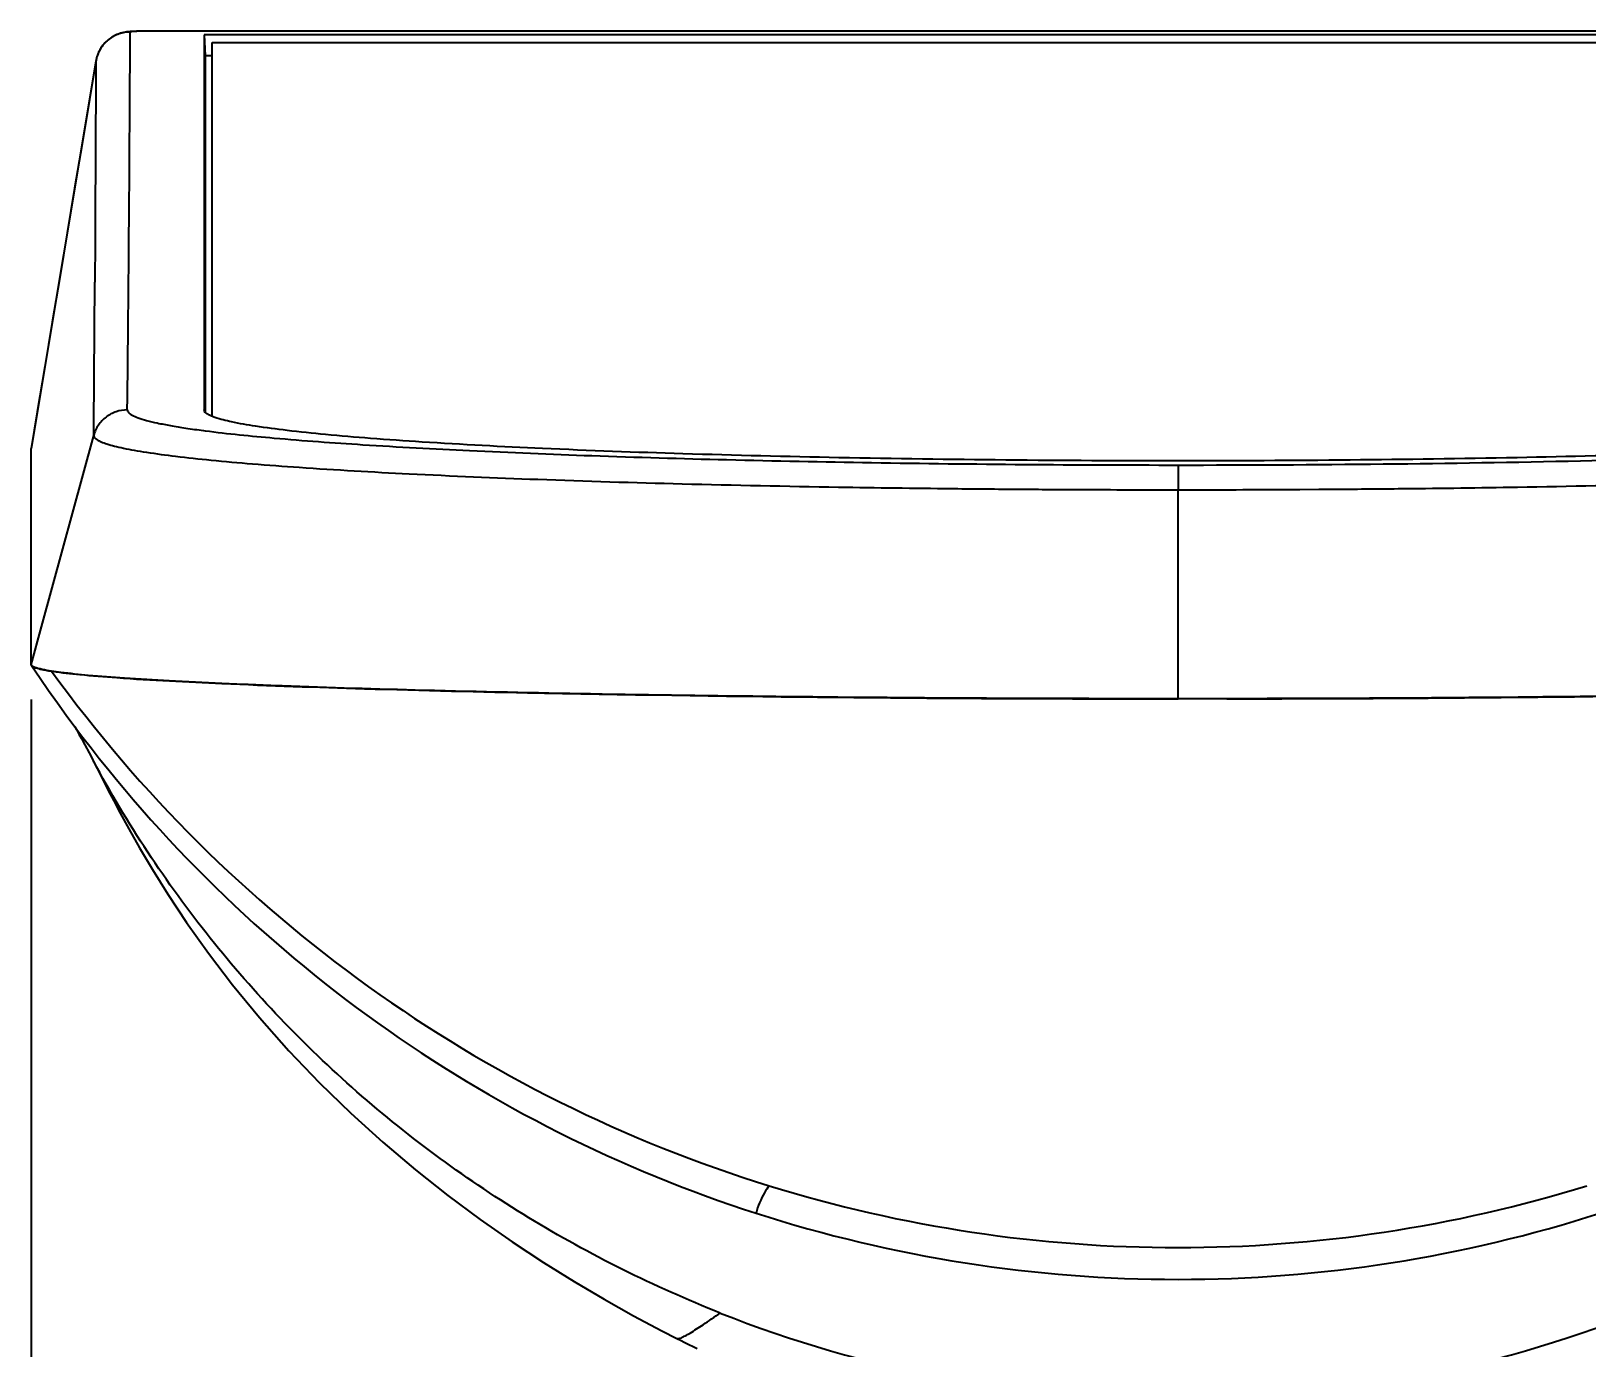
# Model space of a CAD drawing. Header units: millimetres. Extents: x 50 to 1284, y 47 to 781.
# Drawn here: x 783.79 to 828.49, y 81.3 to 119.15 of the extents above; entities that cross this region are included whole.
import ezdxf

# ---------------------------------------------------------------- set-up
doc = ezdxf.new("R2010")
doc.units = ezdxf.units.MM
doc.header["$LTSCALE"] = 20
doc.layers.add('00_COMPONENTS', color=7, linetype='Continuous')
doc.layers.add('____', color=7, linetype='Continuous')
doc.styles.add('유형1', font='gbeitc.shx', dxfattribs={"height": 8})
doc.dimstyles.new('ISO-25', dxfattribs={"dimtxt": 2.5, "dimasz": 3, "dimexe": 1.25, "dimexo": 0.5, "dimgap": 1, "dimtad": 3, "dimtoh": 1, "dimdsep": 46, "dimtxsty": '유형1', "dimcen": 2.5, "dimclrd": 5, "dimclre": 5, "dimclrt": 5, "dimadec": 0, "dimazin": 0, "dimtfac": 1, "dimtmove": 0, "dimatfit": 3, "dimfxl": 0, "dimarcsym": 0})

# ---------------------------------------------------------------- blocks, each defined once
blk = doc.blocks.new('*D3')
at = {"layer": '____', "color": 2, "lineweight": -2}
for p, q in [((783.794, 99.937), (783.794, 47.5)), ((1262.463, 82.249), (1262.463, 47.5)), ((1256.463, 50), (789.794, 50))]:
    blk.add_line(p, q, dxfattribs=at)
at = {"layer": '____', "color": 2}
for points in [[(789.794, 51), (789.794, 49), (783.794, 50)], [(1256.463, 51), (1256.463, 49), (1262.463, 50)]]:
    blk.add_solid(points, dxfattribs=at)
at = {"layer": 'Defpoints', "color": 0}
for p in [(783.794, 100.937), (1262.463, 83.249), (783.794, 50)]:
    blk.add_point(p, dxfattribs=at)
at = {"layer": '____', "color": 2, "insert": (1023.128, 55), "char_height": 8, "attachment_point": 5, "style": '유형1'}
blk.add_mtext('478.7', dxfattribs=at)

msp = doc.modelspace()

# ---------------------------------------------------------------- linework, layer by layer
at = {"layer": '00_COMPONENTS', "color": 7, "linetype": 'Continuous'}
for p, q in [((846.35, 119.148), (787.138, 119.148)), ((788.762, 119.037), (788.762, 111.897)), ((844.725, 119.037), (788.762, 119.037)), ((788.762, 119.037), (788.794, 118.436)), ((788.994, 108.076), (788.994, 118.823)), ((788.994, 118.823), (844.494, 118.823)), ((785.655, 118.287), (785.655, 118.287)), ((788.794, 118.436), (788.794, 111.897)), ((788.994, 118.436), (788.794, 118.436)), ((788.762, 111.897), (788.762, 108.263)), ((788.794, 111.897), (788.794, 108.259)), ((788.762, 108.259), (788.762, 108.263)), ((788.794, 108.259), (788.794, 108.197)), ((783.794, 107.148), (783.794, 107.149)), ((783.794, 102.112), (783.794, 107.149)), ((783.794, 102.23), (783.794, 107.148)), ((783.794, 101.778), (783.794, 102.23)), ((783.794, 101.525), (783.794, 102.112)), ((783.794, 100.937), (783.794, 101.778)), ((783.794, 100.937), (783.794, 101.525)), ((783.794, 100.937), (783.8, 100.918)), ((783.81, 100.907), (783.816, 100.901)), ((798.366, 100.126), (798.402, 100.125)), ((798.402, 100.125), (798.542, 100.122)), ((785.049, 99.157), (785.049, 99.158)), ((785.575, 98.187), (785.584, 98.171)), ((785.584, 98.171), (785.578, 98.181)), ((802.345, 81.575), (802.345, 81.575))]:
    msp.add_line(p, q, dxfattribs=at)
at = {"layer": '00_COMPONENTS', "color": 9, "linetype": 'Continuous'}
for p, q in [((787.138, 119.146), (787.138, 119.148)), ((846.35, 119.146), (787.138, 119.146)), ((785.655, 118.285), (783.794, 107.148)), ((785.655, 118.287), (785.655, 118.285)), ((785.63, 113.101), (785.624, 111.933)), ((785.631, 113.189), (785.63, 113.101)), ((785.632, 113.412), (785.631, 113.189)), ((785.633, 113.504), (785.632, 113.412)), ((784.092, 102.03), (785.592, 107.525)), ((788.746, 107.668), (788.792, 107.662)), ((816.744, 106.677), (816.744, 105.966)), ((810.244, 106), (810.296, 105.999)), ((811.244, 105.99), (811.362, 105.989)), ((812.244, 105.982), (812.434, 105.981)), ((813.244, 105.975), (813.744, 105.973)), ((816.58, 105.966), (816.744, 105.966)), ((816.744, 99.959), (816.744, 105.966)), ((819.719, 105.973), (819.744, 105.973)), ((819.744, 105.973), (819.978, 105.974)), ((819.978, 105.974), (820.244, 105.975)), ((820.244, 105.975), (820.788, 105.979)), ((820.788, 105.979), (821.053, 105.981)), ((821.053, 105.981), (821.244, 105.982)), ((822.125, 105.989), (822.243, 105.99)), ((823.191, 105.999), (823.243, 106)), ((783.794, 100.937), (784.092, 102.03))]:
    msp.add_line(p, q, dxfattribs=at)
at = {"layer": '00_COMPONENTS', "color": 7, "linetype": 'Continuous'}
for points in [[(786.462, 119.109), (786.43, 119.102), (786.396, 119.094), (786.362, 119.084), (786.326, 119.073), (786.291, 119.06), (786.255, 119.046), (786.22, 119.03), (786.184, 119.012), (786.148, 118.993), (786.112, 118.971), (786.077, 118.948), (786.042, 118.923), (786.008, 118.897), (785.975, 118.868), (785.943, 118.838), (785.912, 118.807), (785.883, 118.774), (785.854, 118.739), (785.827, 118.702), (785.801, 118.665), (785.777, 118.625), (785.755, 118.585), (785.734, 118.543), (785.716, 118.5), (785.699, 118.456), (785.684, 118.411), (785.672, 118.366), (785.661, 118.319), (785.655, 118.287)], [(786.817, 119.142), (786.786, 119.141), (786.756, 119.14), (786.728, 119.138), (786.701, 119.137), (786.675, 119.135), (786.649, 119.133), (786.624, 119.131), (786.599, 119.129), (786.573, 119.126), (786.548, 119.123), (786.521, 119.119), (786.492, 119.115), (786.462, 119.109)], [(787.138, 119.148), (787.122, 119.148), (787.078, 119.147), (787.035, 119.147), (786.995, 119.147), (786.955, 119.146), (786.918, 119.145), (786.883, 119.144), (786.849, 119.143), (786.817, 119.142)], [(785.655, 118.287), (785.471, 117.185), (785.258, 115.908), (785.044, 114.629), (784.83, 113.348), (784.615, 112.066), (784.401, 110.782), (784.186, 109.497), (783.971, 108.21), (783.794, 107.149)], [(783.8, 100.918), (784.049, 100.552), (784.297, 100.195), (784.548, 99.842), (784.801, 99.492), (785.049, 99.157)], [(785.043, 99.165), (785.046, 99.162), (785.055, 99.147), (785.069, 99.123), (785.095, 99.079), (785.127, 99.023), (785.169, 98.946), (785.237, 98.821), (785.335, 98.638), (785.457, 98.407), (785.575, 98.187)], [(785.574, 98.188), (785.58, 98.177), (785.598, 98.142), (785.625, 98.088), (785.664, 98.012), (785.721, 97.898), (785.795, 97.752), (785.887, 97.569), (786.011, 97.326), (786.166, 97.027), (786.355, 96.668), (786.599, 96.221), (786.906, 95.679), (787.278, 95.052), (787.723, 94.34), (788.26, 93.531), (788.889, 92.647), (789.584, 91.736), (790.354, 90.799), (791.2, 89.844), (792.079, 88.925), (792.978, 88.051), (793.903, 87.212), (794.835, 86.423), (795.765, 85.686), (796.692, 84.996), (797.61, 84.354), (798.51, 83.76), (799.394, 83.21), (800.258, 82.7), (801.1, 82.229), (801.918, 81.794), (802.345, 81.575)], [(802.345, 81.575), (802.452, 81.521), (802.572, 81.461), (802.692, 81.402), (802.811, 81.344), (802.93, 81.286)]]:
    msp.add_lwpolyline(points, dxfattribs=at)
at = {"layer": '00_COMPONENTS', "color": 9, "linetype": 'Continuous'}
for centre, radius, start, end in [((-793.38, 125.995), 1580.036, 359.35688, 359.750697), ((786.636, 118.122), 0.995, 165.0191, 170.5632), ((-1179.116, 123.652), 1964.775, 359.529716, 359.658249), ((816.143, 661.741), 555.772, 269.05683, 269.39193), ((816.74, 725.736), 619.77, 269.722961, 269.985157), ((816.743, 727.395), 621.429, 270.000088, 270.274435), ((817.234, 669.888), 563.921, 270.61049, 270.94075), ((816.87, 124.268), 40.105, 215.8967, 252.7787), ((816.743, 122.833), 39.561, 216.761, 252.1617), ((816.744, 123.987), 39.799, 252.8323, 287.1677), ((816.744, 122.835), 39.563, 252.1617, 287.8383)]:
    msp.add_arc(centre, radius, start, end, dxfattribs=at)
at = {"layer": '00_COMPONENTS', "color": 7, "linetype": 'Continuous'}
for centre, radius, start, end in [((784.066, 101.322), 0.492, 246.434, 247.8835), ((784.768, 103.896), 3.163, 257.8198, 258.2548), ((785.312, 106.815), 6.133, 260.3377, 260.622), ((785.455, 107.683), 7.012, 260.6285, 261.198), ((785.604, 108.645), 7.986, 261.1915, 261.4752), ((817.976, 989.253), 889.293, 270.010969, 271.094667), ((815.509, 989.584), 889.624, 268.907183, 269.985355)]:
    msp.add_arc(centre, radius, start, end, dxfattribs=at)
at = {"layer": '00_COMPONENTS', "color": 9, "linetype": 'Continuous'}
for points, knots in [([(786.642, 119.12), (786.533, 119.12), (786.314, 119.084), (786.022, 118.928), (785.795, 118.686), (785.703, 118.484), (785.675, 118.379)], [0, 0, 0, 0, 0.250123, 0.500132, 0.750034, 1, 1, 1, 1]), ([(787.138, 119.146), (787.074, 119.146), (786.983, 119.145), (786.866, 119.142), (786.791, 119.139), (786.73, 119.135), (786.685, 119.131), (786.657, 119.127), (786.645, 119.124), (786.642, 119.122), (786.642, 119.12)], [0, 0, 0, 0, 0.380512, 0.552854, 0.704143, 0.82836, 0.920709, 0.977939, 0.993024, 1, 1, 1, 1]), ([(785.655, 118.285), (785.653, 117.886), (785.647, 116.293), (785.639, 114.699), (785.633, 113.504)], [0, 0, 0, 0, 0.250219, 1, 1, 1, 1]), ([(786.557, 108.261), (786.449, 108.261), (786.231, 108.225), (785.939, 108.07), (785.713, 107.83), (785.621, 107.63), (785.592, 107.525)], [0, 0, 0, 0, 0.250152, 0.500191, 0.750124, 1, 1, 1, 1]), ([(786.557, 108.261), (786.557, 108.233), (786.583, 108.187), (786.636, 108.143), (786.727, 108.088), (786.885, 108.023), (787.128, 107.95), (787.438, 107.878), (787.815, 107.806), (788.258, 107.734), (788.576, 107.69), (788.746, 107.668)], [0, 0, 0, 0, 0.035849, 0.060569, 0.091275, 0.172436, 0.281347, 0.418612, 0.584296, 0.778195, 1, 1, 1, 1]), ([(816.744, 106.677), (818.709, 106.677), (822.564, 106.697), (828.159, 106.784), (832.582, 106.905), (835.847, 107.031), (838.035, 107.134), (840.017, 107.248), (841.775, 107.371), (843.292, 107.501), (844.398, 107.621), (845.151, 107.723), (845.615, 107.795), (846.009, 107.869), (846.333, 107.943), (846.586, 108.018), (846.752, 108.083), (846.847, 108.14), (846.903, 108.186), (846.931, 108.232), (846.93, 108.261)], [0, 0, 0, 0, 0.194292, 0.381102, 0.553252, 0.631739, 0.704148, 0.769793, 0.828049, 0.878374, 0.920305, 0.938003, 0.953476, 0.966697, 0.977649, 0.986333, 0.992794, 0.995232, 0.997189, 1, 1, 1, 1]), ([(785.592, 107.525), (785.592, 107.474), (785.683, 107.398), (785.817, 107.335), (785.987, 107.275), (786.2, 107.217), (786.461, 107.158), (786.768, 107.099), (787.267, 107.017), (788.003, 106.919), (789.019, 106.81), (790.203, 106.705), (792.1, 106.564), (794.834, 106.408), (798.5, 106.253), (802.614, 106.128), (805.495, 106.069), (806.994, 106.044)], [0, 0, 0, 0, 0.007187, 0.013388, 0.0216, 0.031888, 0.044277, 0.05877, 0.075353, 0.114719, 0.162192, 0.217504, 0.280331, 0.427009, 0.598705, 0.791265, 1, 1, 1, 1]), ([(788.792, 107.662), (789.451, 107.577), (790.962, 107.426), (793.496, 107.242), (796.538, 107.077), (800.021, 106.936), (803.87, 106.822), (809.485, 106.71), (813.808, 106.677), (816.744, 106.677)], [0, 0, 0, 0, 0.071307, 0.162744, 0.272387, 0.39788, 0.536509, 0.685262, 1, 1, 1, 1]), ([(826.493, 106.044), (827.992, 106.069), (830.874, 106.128), (834.987, 106.253), (838.653, 106.408), (841.387, 106.564), (843.284, 106.705), (844.469, 106.81), (845.484, 106.919), (846.22, 107.017), (846.72, 107.099), (847.026, 107.158), (847.287, 107.217), (847.5, 107.275), (847.67, 107.335), (847.804, 107.398), (847.895, 107.474), (847.895, 107.525)], [0, 0, 0, 0, 0.208735, 0.401295, 0.572991, 0.719669, 0.782496, 0.837808, 0.885281, 0.924647, 0.94123, 0.955723, 0.968112, 0.9784, 0.986612, 0.992813, 1, 1, 1, 1]), ([(803.591, 82.305), (801.687, 83.06), (798.006, 84.893), (793.041, 88.526), (788.798, 92.962), (786.544, 96.379), (785.584, 98.171)], [0, 0, 0, 0, 0.251148, 0.501344, 0.750758, 1, 1, 1, 1]), ([(804.996, 85.961), (804.95, 85.896), (804.791, 85.653), (804.673, 85.38), (804.624, 85.174)], [0, 0, 0, 0, 0.271981, 1, 1, 1, 1]), ([(802.345, 81.575), (802.36, 81.567), (802.408, 81.571), (802.487, 81.6), (802.598, 81.655), (802.807, 81.777), (803.142, 81.996), (803.427, 82.192), (803.591, 82.305)], [0, 0, 0, 0, 0.034214, 0.091866, 0.175958, 0.287085, 0.590307, 1, 1, 1, 1])]:
    msp.add_open_spline(points, degree=3, knots=knots, dxfattribs=at)
at = {"layer": '00_COMPONENTS', "color": 7, "linetype": 'Continuous'}
for points, knots in [([(789.074, 108.044), (789.029, 108.06), (788.948, 108.091), (788.837, 108.149), (788.765, 108.214), (788.762, 108.259)], [0, 0, 0, 0, 0.370595, 0.65457, 1, 1, 1, 1]), ([(816.744, 106.796), (815.094, 106.796), (811.847, 106.811), (807.105, 106.878), (802.667, 106.986), (798.674, 107.133), (795.683, 107.289), (793.605, 107.435), (792.312, 107.544), (791.212, 107.658), (790.312, 107.776), (789.619, 107.896), (789.23, 107.99), (789.074, 108.044)], [0, 0, 0, 0, 0.17846, 0.351291, 0.513058, 0.65868, 0.783613, 0.837084, 0.883993, 0.923987, 0.956779, 0.982153, 1, 1, 1, 1]), ([(844.413, 108.044), (844.257, 107.99), (843.868, 107.896), (843.176, 107.776), (842.276, 107.658), (841.175, 107.544), (839.882, 107.435), (837.805, 107.289), (834.813, 107.133), (830.82, 106.986), (826.382, 106.878), (821.64, 106.811), (818.393, 106.796), (816.744, 106.796)], [0, 0, 0, 0, 0.017847, 0.043221, 0.076013, 0.116007, 0.162916, 0.216387, 0.34132, 0.486943, 0.64871, 0.82154, 1, 1, 1, 1]), ([(784.114, 100.801), (784.072, 100.81), (783.999, 100.827), (783.904, 100.856), (783.839, 100.884), (783.806, 100.907), (783.799, 100.92)], [0, 0, 0, 0, 0.375138, 0.664147, 0.869741, 1, 1, 1, 1]), ([(783.8, 100.918), (783.802, 100.916), (783.805, 100.912), (783.808, 100.908), (783.81, 100.907)], [0, 0, 0, 0, 0.47595, 1, 1, 1, 1]), ([(783.816, 100.901), (783.82, 100.898), (783.836, 100.886), (783.855, 100.877), (783.869, 100.871)], [0, 0, 0, 0, 0.208986, 1, 1, 1, 1]), ([(783.881, 100.866), (783.895, 100.861), (783.966, 100.835), (784.041, 100.817), (784.1, 100.804)], [0, 0, 0, 0, 0.19691, 1, 1, 1, 1]), ([(816.744, 99.959), (814.789, 99.959), (810.937, 99.969), (805.312, 100.015), (800.048, 100.088), (795.32, 100.188), (791.787, 100.293), (789.344, 100.392), (787.834, 100.465), (786.556, 100.542), (785.519, 100.621), (784.731, 100.701), (784.29, 100.764), (784.114, 100.801)], [0, 0, 0, 0, 0.179613, 0.353825, 0.516848, 0.663277, 0.78831, 0.84152, 0.887943, 0.927249, 0.959142, 0.983433, 1, 1, 1, 1]), ([(784.124, 100.799), (784.136, 100.797), (784.189, 100.786), (784.242, 100.776), (784.283, 100.769)], [0, 0, 0, 0, 0.231903, 1, 1, 1, 1]), ([(784.421, 100.748), (784.676, 100.709), (785.288, 100.642), (786.906, 100.511), (789.633, 100.372), (793.67, 100.231), (796.7, 100.159), (798.366, 100.126)], [0, 0, 0, 0, 0.055432, 0.132349, 0.348749, 0.641944, 1, 1, 1, 1]), ([(849.373, 100.801), (849.196, 100.764), (848.755, 100.701), (847.968, 100.621), (846.931, 100.542), (845.653, 100.465), (844.142, 100.392), (841.699, 100.293), (838.167, 100.188), (833.439, 100.088), (828.175, 100.015), (822.55, 99.969), (818.699, 99.959), (816.744, 99.959)], [0, 0, 0, 0, 0.016571, 0.040866, 0.072763, 0.11207, 0.158496, 0.211707, 0.33674, 0.483167, 0.646186, 0.820393, 1, 1, 1, 1])]:
    msp.add_open_spline(points, degree=3, knots=knots, dxfattribs=at)
at = {"layer": '00_COMPONENTS', "color": 9, "linetype": 'Continuous'}
for points in [[(810.296, 105.999), (810.612, 105.996), (810.928, 105.993), (811.244, 105.99)], [(811.362, 105.989), (811.656, 105.986), (811.95, 105.984), (812.244, 105.982)], [(812.434, 105.981), (812.704, 105.979), (812.974, 105.977), (813.244, 105.975)], [(821.244, 105.982), (821.537, 105.984), (821.831, 105.986), (822.125, 105.989)], [(822.243, 105.99), (822.559, 105.993), (822.875, 105.996), (823.191, 105.999)], [(803.588, 82.306), (807.738, 80.661), (816.744, 78.946), (825.749, 80.661), (829.899, 82.306)]]:
    msp.add_open_spline(points, degree=3, dxfattribs=at)
at = {"layer": '00_COMPONENTS', "color": 7, "linetype": 'Continuous'}
for points in [[(783.799, 100.92), (783.796, 100.925), (783.794, 100.931), (783.794, 100.937)], [(815.282, 99.96), (815.769, 99.96), (816.256, 99.959), (816.744, 99.959)], [(818.147, 99.96), (817.679, 99.96), (817.211, 99.959), (816.744, 99.959)]]:
    msp.add_open_spline(points, degree=3, dxfattribs=at)

# ---------------------------------------------------------------- dimensions: what is measured, and where the dimension line sits
at = {"layer": '____', "color": 2}
dim = msp.add_linear_dim(base=(783.794, 50), p1=(1262.463, 83.249), p2=(783.794, 100.937), text='478.7', dimstyle='ISO-25', override={"dimtxt": 8, "dimasz": 6, "dimexe": 2.5, "dimexo": 1, "dimtoh": 0, "dimcen": -1, "dimclrd": 2, "dimclre": 2, "dimclrt": 2}, dxfattribs=at)
dim.commit()
dim.dimension.update_dxf_attribs({"geometry": '*D3', "text_midpoint": (1023.128, 55)})

doc.saveas('drawing.dxf')
